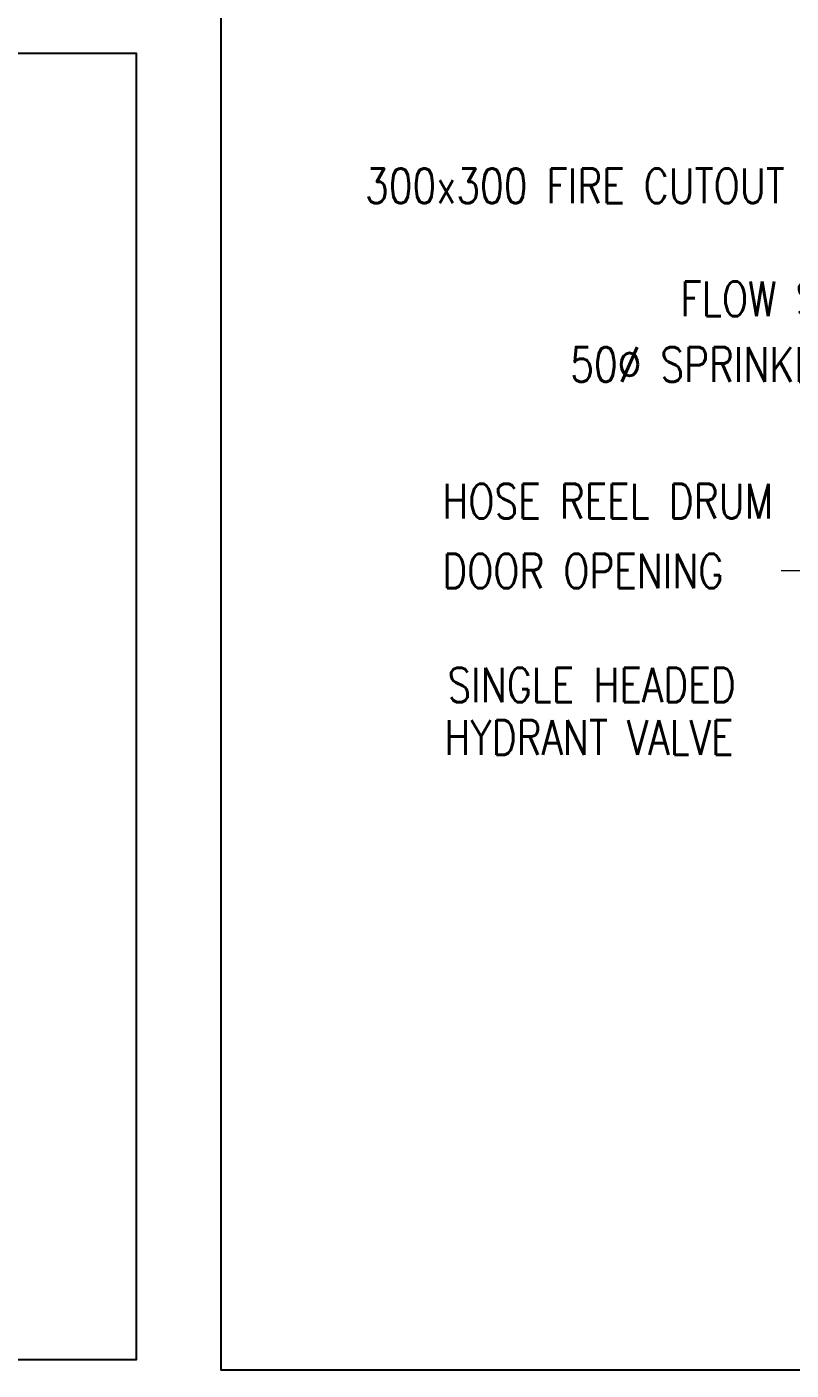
# Model space of a CAD drawing. Header units: millimetres. Extents: x 1706 to 249912, y -487248 to 27192.
# Drawn here: x 161403 to 168769, y -36596 to -23654 of the extents above; entities that cross this region are included whole.
import ezdxf

# ---------------------------------------------------------------- set-up
doc = ezdxf.new("R2010")
doc.units = ezdxf.units.MM
doc.linetypes.add('CONTINOUS', pattern=[0])
doc.layers.get('0').update_dxf_attribs({"color": 251})
doc.layers.add('A-DOOR', color=251, linetype='Continuous', lineweight=5)
doc.layers.add('MCD-FIRE-TEXT-2', color=7, linetype='Continuous', lineweight=25)
doc.layers.add('FP-TEXT', color=7, linetype='Continuous')
doc.styles.add('Arial', font='arial.ttf', dxfattribs={"height": 300})
doc.styles.add('ROMAN', font='romans.shx', dxfattribs={"width": 0.8})
doc.dimstyles.new('AC-DIM-200', dxfattribs={"dimtxt": 150, "dimasz": 150, "dimexe": 50, "dimexo": 50, "dimgap": 20, "dimtad": 1, "dimtoh": 1, "dimdec": 0, "dimrnd": 5, "dimdsep": 46, "dimtxsty": 'Arial', "dimcen": 2.5, "dimdle": 60, "dimclrd": 7, "dimclre": 7, "dimclrt": 7, "dimadec": 0, "dimazin": 0, "dimtfac": 1, "dimtdec": 0, "dimtmove": 2, "dimatfit": 3, "dimfxl": 1, "dimtolj": 1, "dimtzin": 0, "dimlwd": -1, "dimlwe": -1, "dimarcsym": 0})

msp = doc.modelspace()

# ---------------------------------------------------------------- linework, layer by layer
at = {"color": 7}
msp.add_lwpolyline([(138359.506, -23905.956), (162458.006, -23905.956), (162458.006, -36495.456), (138359.506, -36495.456)], close=True, dxfattribs=at)
at = {"layer": 'MCD-FIRE-TEXT-2', "linetype": 'CONTINOUS'}
msp.add_lwpolyline([(163275.756, -11356.645), (180071.02, -11356.645), (180071.02, -36596.241), (163275.756, -36596.241)], close=True, dxfattribs=at)

# ---------------------------------------------------------------- texts
at = {"layer": 'FP-TEXT', "style": 'ROMAN', "width": 0.8}
for s, p in [('300x300 FIRE CUTOUT', (164662.665, -25352.203, 6988.299)), ('FLOW SWITCH', (167702.777, -26441.664, 6988.299)), ('50%%C SPRINKLER DRAIN', (166640.114, -27072.776, 6988.299)), ('HOSE REEL DRUM', (165407.233, -28389.722, 6988.299)), ('DOOR OPENING', (165407.23, -29063.188, 6988.299)), ('SINGLE HEADED ', (165457.124, -30161.157, 6988.299)), ('HYDRANT VALVE', (165426.37, -30667.106, 6988.299))]:
    msp.add_text(s, height=333.33333, rotation=359.9997726, dxfattribs=at).set_placement(p)

# ---------------------------------------------------------------- leaders
at = {"layer": 'A-DOOR', "color": 0}
msp.add_leader([(171952.483, -28896.091, -4192.998), (168673.352, -28896.078, -4192.998)], dimstyle='AC-DIM-200', dxfattribs=at)

doc.saveas('drawing.dxf')
